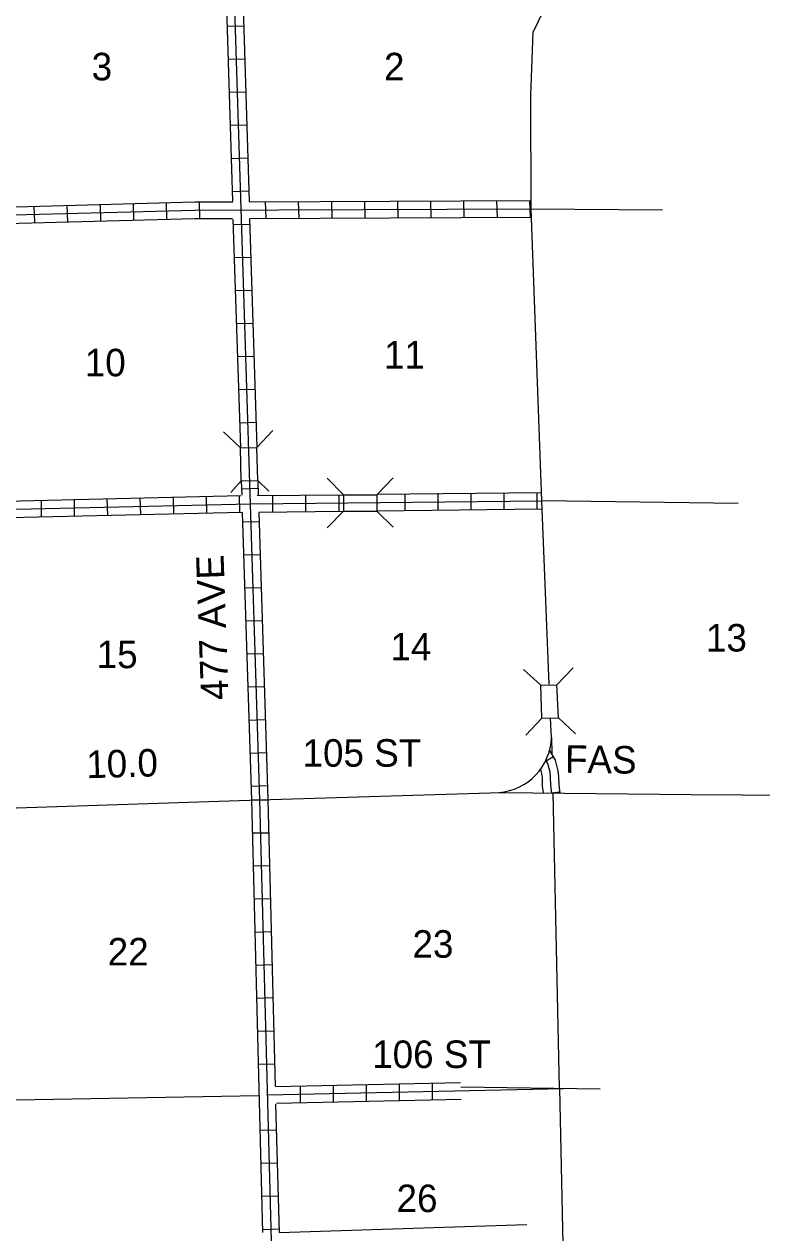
# Model space of a CAD drawing. Extents: x 1989549 to 2353218, y 16533709 to 16909437.
# Drawn here: x 2235524 to 2248917, y 16664035 to 16685985 of the extents above; entities that cross this region are included whole.
import ezdxf

# ---------------------------------------------------------------- set-up
doc = ezdxf.new("R2010")
doc.units = 0
for name, color, linetype in [('L11', 7, 'Continuous'), ('L13', 7, 'Continuous'), ('L14', 7, 'Continuous'), ('L18', 7, 'Continuous'), ('L21', 7, 'Continuous'), ('L28', 7, 'Continuous'), ('L3', 7, 'Continuous'), ('L30', 7, 'Continuous'), ('L4', 7, 'Continuous'), ('L8', 7, 'Continuous')]:
    doc.layers.add(name, color=color, linetype=linetype)

msp = doc.modelspace()

# ---------------------------------------------------------------- linework, layer by layer
at = {"layer": 'L11'}
msp.add_line((2240153, 16664039), (2244652, 16664184), dxfattribs=at)
at = {"layer": 'L13'}
for p, q in [((2244732, 16682631), (2247115, 16682615)), ((2248490, 16677281), (2244923, 16677331)), ((2245098, 16673031), (2245105, 16672733)), ((2245120, 16672022), (2245235, 16666659)), ((2234790, 16666440), (2239782, 16666531)), ((2243450, 16666685), (2245982, 16666648)), ((2245245, 16666659), (2245357, 16661489))]:
    msp.add_line(p, q, dxfattribs=at)
at = {"layer": 'L18'}
for p, q in [((2239749, 16678298), (2240040, 16678606)), ((2239449, 16678290), (2239140, 16678581)), ((2239449, 16678290), (2239749, 16678298)), ((2239465, 16677690), (2239449, 16678290)), ((2239765, 16677698), (2239749, 16678298)), ((2241324, 16677440), (2241024, 16677740)), ((2241924, 16677440), (2242224, 16677748)), ((2239465, 16677690), (2239274, 16677481)), ((2239465, 16677690), (2239765, 16677698)), ((2239765, 16677698), (2239965, 16677506)), ((2241324, 16677440), (2241324, 16677140)), ((2241324, 16677440), (2241924, 16677440)), ((2241924, 16677440), (2241924, 16677140)), ((2241324, 16677140), (2241024, 16676840)), ((2241324, 16677140), (2241924, 16677140)), ((2241924, 16677140), (2242224, 16676848)), ((2244907, 16673981), (2244590, 16674265)), ((2245198, 16673990), (2245490, 16674298)), ((2244907, 16673981), (2245198, 16673990)), ((2245223, 16673390), (2245198, 16673990)), ((2244923, 16673381), (2244907, 16673981)), ((2244923, 16673381), (2244632, 16673073)), ((2244923, 16673381), (2245223, 16673390)), ((2245223, 16673390), (2245532, 16673098))]:
    msp.add_line(p, q, dxfattribs=at)
at = {"layer": 'L3'}
for points in [[(2245057, 16673998), (2244923, 16677331), (2244732, 16682631), (2244723, 16684690), (2244765, 16685840), (2245740, 16687856), (2246132, 16688756), (2246382, 16689265), (2246315, 16692915), (2246290, 16695156)], [(2245098, 16673031), (2245082, 16673381)], [(2226982, 16671531), (2229124, 16671606), (2234457, 16671723), (2239799, 16671898), (2244182, 16672031)]]:
    msp.add_lwpolyline(points, dxfattribs=at)
msp.add_arc((2244065, 16673061), 1032, 274.5543, 358.3981, dxfattribs=at)
at = {"layer": 'L4'}
msp.add_lwpolyline([(2244182, 16672031), (2247632, 16671998), (2249498, 16671981), (2252440, 16671873), (2255565, 16671790), (2258406, 16671723)], dxfattribs=at)
at = {"layer": 'L8'}
for p, q in [((2239157, 16687598), (2239307, 16682773)), ((2239299, 16687748), (2239799, 16671898)), ((2239457, 16687598), (2239607, 16682765)), ((2239207, 16685948), (2239507, 16685956)), ((2239224, 16685348), (2239524, 16685356)), ((2239240, 16684748), (2239540, 16684756)), ((2239265, 16684148), (2239565, 16684156)), ((2239282, 16683548), (2239582, 16683556)), ((2239299, 16682948), (2239599, 16682956)), ((2241715, 16682473), (2241707, 16682773)), ((2242315, 16682473), (2242307, 16682773)), ((2242915, 16682473), (2242907, 16682773)), ((2243515, 16682473), (2243507, 16682773)), ((2244115, 16682481), (2244107, 16682781)), ((2244715, 16682481), (2244707, 16682781)), ((2235715, 16682381), (2235707, 16682681)), ((2236315, 16682398), (2236307, 16682698)), ((2236915, 16682415), (2236907, 16682715)), ((2237515, 16682431), (2237507, 16682731)), ((2238115, 16682440), (2238107, 16682740)), ((2238715, 16682456), (2238707, 16682756)), ((2239915, 16682465), (2239907, 16682765)), ((2240515, 16682465), (2240507, 16682765)), ((2241115, 16682465), (2241107, 16682765)), ((2239315, 16682440), (2239449, 16678298)), ((2239315, 16682348), (2239615, 16682356)), ((2239615, 16682456), (2239749, 16678306)), ((2239340, 16681748), (2239640, 16681756)), ((2239357, 16681148), (2239657, 16681156)), ((2239374, 16680548), (2239674, 16680556)), ((2239399, 16679948), (2239699, 16679956)), ((2239415, 16679348), (2239715, 16679356)), ((2239432, 16678748), (2239732, 16678756)), ((2239465, 16677690), (2239474, 16677431)), ((2239474, 16677548), (2239774, 16677556)), ((2239765, 16677690), (2239774, 16677431)), ((2235840, 16677040), (2235840, 16677340)), ((2236440, 16677056), (2236440, 16677356)), ((2237040, 16677065), (2237032, 16677365)), ((2237640, 16677081), (2237632, 16677381)), ((2238240, 16677090), (2238232, 16677390)), ((2238840, 16677106), (2238832, 16677406)), ((2239440, 16677115), (2239432, 16677415)), ((2240040, 16677131), (2240040, 16677431)), ((2240640, 16677131), (2240640, 16677431)), ((2241240, 16677140), (2241240, 16677440)), ((2242440, 16677156), (2242440, 16677456)), ((2243040, 16677165), (2243040, 16677465)), ((2243640, 16677165), (2243640, 16677465)), ((2244240, 16677173), (2244240, 16677473)), ((2244840, 16677181), (2244840, 16677481)), ((2239482, 16677115), (2239649, 16671890)), ((2239782, 16677115), (2239949, 16671906)), ((2239490, 16676948), (2239790, 16676956)), ((2239507, 16676348), (2239807, 16676356)), ((2239524, 16675748), (2239824, 16675756)), ((2239549, 16675148), (2239849, 16675156)), ((2239565, 16674548), (2239865, 16674556)), ((2239582, 16673948), (2239882, 16673956)), ((2239599, 16673348), (2239899, 16673356)), ((2239624, 16672748), (2239924, 16672756)), ((2245135, 16672679), (2244987, 16672595)), ((2239640, 16672148), (2239940, 16672156)), ((2245250, 16672039), (2245102, 16672022)), ((2239649, 16671898), (2239949, 16671898)), ((2239665, 16671298), (2239965, 16671298)), ((2239682, 16670698), (2239982, 16670706)), ((2239699, 16670098), (2239999, 16670106)), ((2239707, 16669498), (2240007, 16669506)), ((2239724, 16668898), (2240024, 16668906)), ((2239740, 16668298), (2240040, 16668306)), ((2239757, 16667698), (2240057, 16667706)), ((2239774, 16667098), (2240074, 16667106)), ((2240090, 16666690), (2243448, 16666765)), ((2242940, 16666456), (2242940, 16666756)), ((2239940, 16666540), (2245315, 16666656)), ((2240540, 16666406), (2240540, 16666706)), ((2241140, 16666415), (2241140, 16666715)), ((2241740, 16666431), (2241740, 16666731)), ((2242340, 16666440), (2242340, 16666740)), ((2240107, 16666390), (2243457, 16666465)), ((2239807, 16665898), (2240107, 16665906)), ((2239824, 16665298), (2240124, 16665306)), ((2239832, 16664698), (2240132, 16664706)), ((2239849, 16664098), (2240149, 16664106))]:
    msp.add_line(p, q, dxfattribs=at)
for points in [[(2239607, 16682756), (2244732, 16682781)], [(2218324, 16681890), (2228882, 16682265), (2234149, 16682490), (2238624, 16682606), (2244732, 16682631)], [(2234282, 16682640), (2238624, 16682756), (2239315, 16682756)], [(2234282, 16682340), (2238624, 16682456), (2239307, 16682456)], [(2239624, 16682456), (2244732, 16682481)], [(2222049, 16676715), (2228991, 16677031), (2234307, 16677156), (2239640, 16677273), (2244923, 16677331)], [(2234440, 16677306), (2239457, 16677423)], [(2239757, 16677423), (2241324, 16677440)], [(2241924, 16677448), (2244923, 16677481)], [(2234457, 16677006), (2239482, 16677123)], [(2239782, 16677123), (2241315, 16677140)], [(2241924, 16677148), (2244923, 16677181)], [(2245253, 16672021), (2245237, 16672170), (2245232, 16672324), (2245219, 16672427), (2245171, 16672616), (2245065, 16672804)], [(2244951, 16672024), (2244937, 16672148), (2244932, 16672301), (2244924, 16672372), (2244902, 16672456)], [(2245102, 16672022), (2245087, 16672159), (2245082, 16672312), (2245072, 16672400), (2245031, 16672560), (2244998, 16672618)], [(2239649, 16671898), (2239849, 16664040)], [(2239799, 16671898), (2240007, 16663881), (2240282, 16655898), (2240424, 16650606), (2240524, 16645673), (2240590, 16641923), (2240740, 16637239)], [(2239949, 16671898), (2240082, 16666698)], [(2240090, 16666373), (2240153, 16664039)]]:
    msp.add_lwpolyline(points, dxfattribs=at)

# ---------------------------------------------------------------- texts
at = {"layer": 'L14'}
for s, p in [('3', (2236749, 16684965)), ('2', (2242057, 16684965)), ('11', (2242057, 16679731)), ('10', (2236624, 16679590)), ('13', (2247902, 16674592)), ('14', (2242174, 16674431)), ('15', (2236840, 16674290)), ('22', (2237040, 16668890)), ('23', (2242574, 16669031)), ('26', (2242285, 16664411))]:
    msp.add_text(s, height=500, rotation=359.9999, dxfattribs=at).set_placement(p)
at = {"layer": 'L21'}
msp.add_text('FAS', height=500, rotation=359.2301, dxfattribs=at).set_placement((2245340, 16672390))
at = {"layer": 'L28'}
msp.add_text('10.0', height=500, rotation=1.5957, dxfattribs=at).set_placement((2236657, 16672290))
at = {"layer": 'L30'}
for s, rotation, p in [('477 AVE', 92, (2239236, 16673717)), ('105 ST', 359.9999, (2240578, 16672500)), ('106 ST', 359.9999, (2241842, 16667028))]:
    msp.add_text(s, height=500, rotation=rotation, dxfattribs=at).set_placement(p)

doc.saveas('drawing.dxf')
